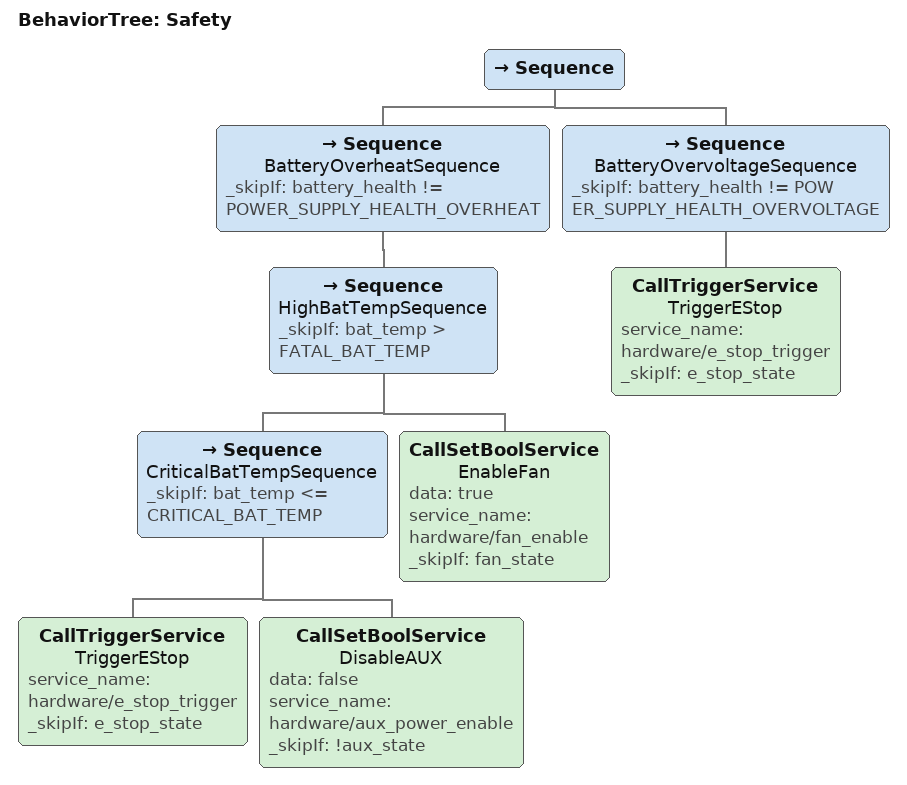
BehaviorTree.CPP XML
<?xml version="1.0" encoding="UTF-8"?>
<root BTCPP_format="4" main_tree_to_execute="Safety">
  <BehaviorTree ID="Safety">
    <Sequence>
      <Sequence name="BatteryOverheatSequence"
                _skipIf="battery_health != POWER_SUPPLY_HEALTH_OVERHEAT">
        <Sequence name="HighBatTempSequence"
                  _skipIf="bat_temp &gt; FATAL_BAT_TEMP">
          <Sequence name="CriticalBatTempSequence"
                    _skipIf="bat_temp &lt;= CRITICAL_BAT_TEMP">
            <CallTriggerService name="TriggerEStop"
                                service_name="hardware/e_stop_trigger"
                                _skipIf="e_stop_state"/>
            <CallSetBoolService name="DisableAUX"
                                data="false"
                                service_name="hardware/aux_power_enable"
                                _skipIf="!aux_state"/>
          </Sequence>
          <CallSetBoolService name="EnableFan"
                              data="true"
                              service_name="hardware/fan_enable"
                              _skipIf="fan_state"/>
        </Sequence>
      </Sequence>
      <Sequence name="BatteryOvervoltageSequence"
                _skipIf="battery_health != POWER_SUPPLY_HEALTH_OVERVOLTAGE">
        <CallTriggerService name="TriggerEStop"
                            service_name="hardware/e_stop_trigger"
                            _skipIf="e_stop_state"/>
      </Sequence>
    </Sequence>
  </BehaviorTree>

</root>
